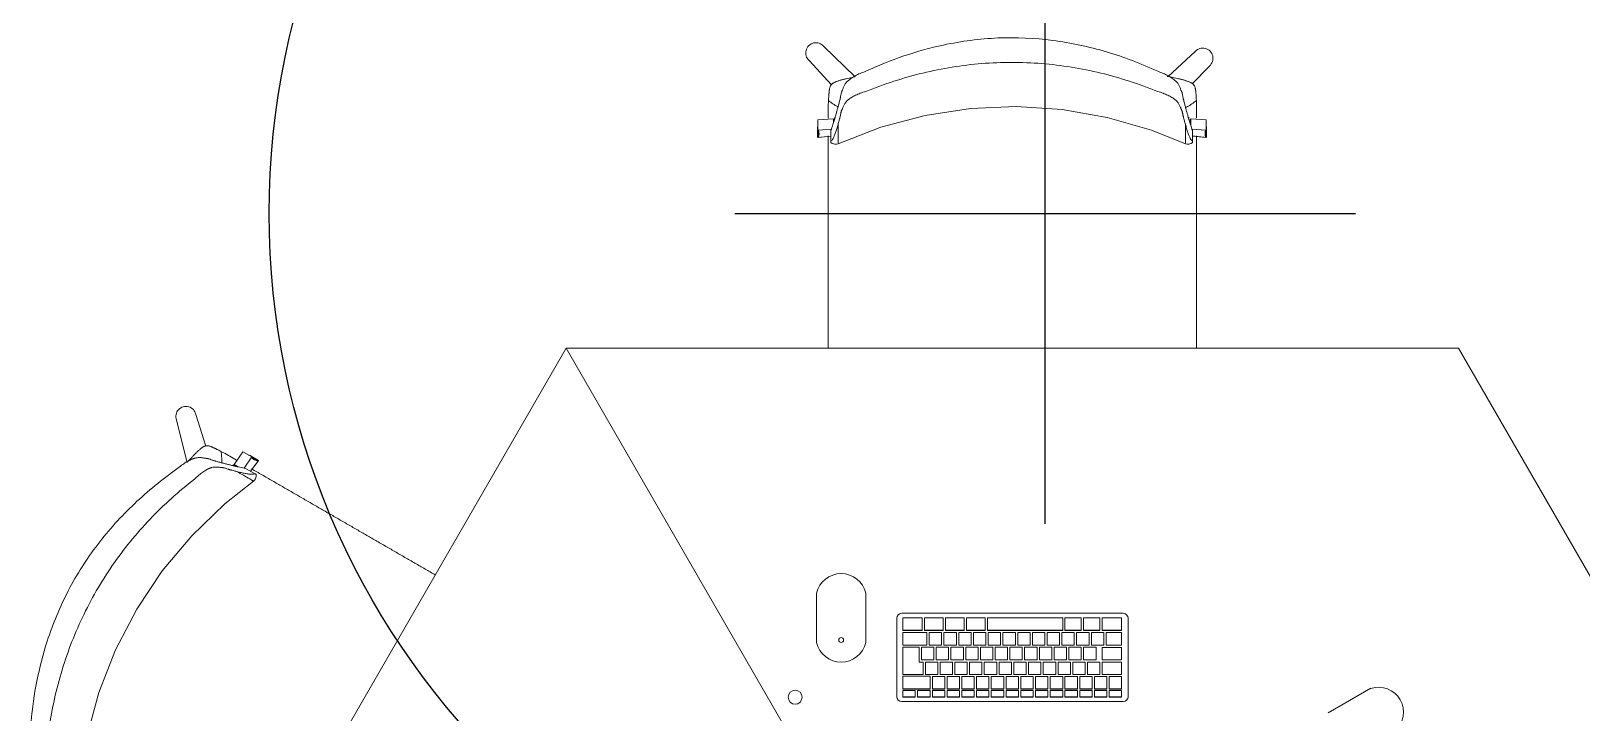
# Model space of a CAD drawing. Header units: millimetres. Extents: x 155920 to 295199, y -4084 to 97293.
# Drawn here: x 179293 to 181293, y 18438 to 19317 of the extents above; entities that cross this region are included whole.
import ezdxf

# ---------------------------------------------------------------- set-up
doc = ezdxf.new("R2010")
doc.units = ezdxf.units.MM
doc.header["$MEASUREMENT"] = 0
doc.layers.add('A-GENM', color=8, linetype='CONTINUOUS', lineweight=9)
doc.layers.add('I-FURN', color=8, linetype='CONTINUOUS', lineweight=9)
doc.layers.add('Social Distancing', color=7, linetype='CONTINUOUS')

msp = doc.modelspace()

# ---------------------------------------------------------------- linework, layer by layer
at = {"layer": 'A-GENM'}
for p, q in [((180305.9, 18592.3), (180305.9, 18528.8)), ((180369.4, 18528.8), (180369.4, 18592.3)), ((180409.3, 18560), (180409.3, 18458.9)), ((180701.1, 18566.4), (180415.6, 18566.4)), ((180442.1, 18560.4), (180417.1, 18560.4)), ((180417.1, 18560.4), (180417.1, 18544.5)), ((180442.1, 18544.5), (180442.1, 18560.4)), ((180469.1, 18560.4), (180445.1, 18560.4)), ((180445.1, 18560.4), (180445.1, 18544.5)), ((180469.1, 18544.5), (180469.1, 18560.4)), ((180496.1, 18560.4), (180472.1, 18560.4)), ((180472.1, 18560.4), (180472.1, 18544.5)), ((180496.1, 18544.5), (180496.1, 18560.4)), ((180523.1, 18560.4), (180499.1, 18560.4)), ((180499.1, 18560.4), (180499.1, 18544.5)), ((180523.1, 18544.5), (180523.1, 18560.4)), ((180526.1, 18560.4), (180526.1, 18544.5)), ((180623.1, 18560.4), (180526.1, 18560.4)), ((180623.1, 18544.5), (180623.1, 18560.4)), ((180626.1, 18560.4), (180626.1, 18544.5)), ((180647.1, 18560.4), (180626.1, 18560.4)), ((180647.1, 18544.5), (180647.1, 18560.4)), ((180650.1, 18560.4), (180650.1, 18544.5)), ((180671.1, 18560.4), (180650.1, 18560.4)), ((180671.1, 18544.5), (180671.1, 18560.4)), ((180674.1, 18560.4), (180674.1, 18544.5)), ((180699.1, 18560.4), (180674.1, 18560.4)), ((180699.1, 18544.5), (180699.1, 18560.4)), ((180707.5, 18458.9), (180707.5, 18560)), ((180417.1, 18544.5), (180442.1, 18544.5)), ((180417.1, 18544.2), (180417.1, 18544.5)), ((180442.1, 18544.2), (180417.1, 18544.2)), ((180417.1, 18541.5), (180417.1, 18525.5)), ((180448.1, 18541.5), (180417.1, 18541.5)), ((180442.1, 18544.2), (180442.1, 18544.5)), ((180445.1, 18544.5), (180469.1, 18544.5)), ((180445.1, 18544.2), (180445.1, 18544.5)), ((180469.1, 18544.2), (180445.1, 18544.2)), ((180448.1, 18525.5), (180448.1, 18541.5)), ((180451.1, 18541.5), (180451.1, 18525.5)), ((180467.1, 18541.5), (180451.1, 18541.5)), ((180467.1, 18525.5), (180467.1, 18541.5)), ((180469.1, 18544.2), (180469.1, 18544.5)), ((180470.1, 18541.5), (180470.1, 18525.5)), ((180486.1, 18541.5), (180470.1, 18541.5)), ((180472.1, 18544.5), (180496.1, 18544.5)), ((180472.1, 18544.2), (180472.1, 18544.5)), ((180496.1, 18544.2), (180472.1, 18544.2)), ((180486.1, 18525.5), (180486.1, 18541.5)), ((180489.1, 18541.5), (180489.1, 18525.5)), ((180505.1, 18541.5), (180489.1, 18541.5)), ((180496.1, 18544.2), (180496.1, 18544.5)), ((180499.1, 18544.5), (180523.1, 18544.5)), ((180499.1, 18544.2), (180499.1, 18544.5)), ((180523.1, 18544.2), (180499.1, 18544.2)), ((180505.1, 18525.5), (180505.1, 18541.5)), ((180508.1, 18541.5), (180508.1, 18525.5)), ((180524.1, 18541.5), (180508.1, 18541.5)), ((180523.1, 18544.2), (180523.1, 18544.5)), ((180524.1, 18525.5), (180524.1, 18541.5)), ((180526.1, 18544.5), (180623.1, 18544.5)), ((180526.1, 18544.2), (180526.1, 18544.5)), ((180623.1, 18544.2), (180526.1, 18544.2)), ((180527.1, 18541.5), (180527.1, 18525.5)), ((180543.1, 18541.5), (180527.1, 18541.5)), ((180543.1, 18525.5), (180543.1, 18541.5)), ((180546.1, 18541.5), (180546.1, 18525.5)), ((180562.1, 18541.5), (180546.1, 18541.5)), ((180562.1, 18525.5), (180562.1, 18541.5)), ((180565.1, 18541.5), (180565.1, 18525.5)), ((180581.1, 18541.5), (180565.1, 18541.5)), ((180581.1, 18525.5), (180581.1, 18541.5)), ((180584.1, 18541.5), (180584.1, 18525.5)), ((180600.1, 18541.5), (180584.1, 18541.5)), ((180600.1, 18525.5), (180600.1, 18541.5)), ((180603.1, 18541.5), (180603.1, 18525.5)), ((180619.1, 18541.5), (180603.1, 18541.5)), ((180619.1, 18525.5), (180619.1, 18541.5)), ((180622.1, 18541.5), (180622.1, 18525.5)), ((180638.1, 18541.5), (180622.1, 18541.5)), ((180623.1, 18544.2), (180623.1, 18544.5)), ((180626.1, 18544.5), (180647.1, 18544.5)), ((180626.1, 18544.2), (180626.1, 18544.5)), ((180647.1, 18544.2), (180626.1, 18544.2)), ((180638.1, 18525.5), (180638.1, 18541.5)), ((180641.1, 18541.5), (180641.1, 18525.5)), ((180657.1, 18541.5), (180641.1, 18541.5)), ((180647.1, 18544.2), (180647.1, 18544.5)), ((180650.1, 18544.5), (180671.1, 18544.5)), ((180650.1, 18544.2), (180650.1, 18544.5)), ((180671.1, 18544.2), (180650.1, 18544.2)), ((180657.1, 18525.5), (180657.1, 18541.5)), ((180660.1, 18541.5), (180660.1, 18525.5)), ((180676.1, 18541.5), (180660.1, 18541.5)), ((180671.1, 18544.2), (180671.1, 18544.5)), ((180674.1, 18544.5), (180699.1, 18544.5)), ((180674.1, 18544.2), (180674.1, 18544.5)), ((180699.1, 18544.2), (180674.1, 18544.2)), ((180676.1, 18525.5), (180676.1, 18541.5)), ((180679.1, 18541.5), (180679.1, 18525.5)), ((180699.1, 18541.5), (180679.1, 18541.5)), ((180699.1, 18544.2), (180699.1, 18544.5)), ((180699.1, 18525.5), (180699.1, 18541.5)), ((180417.1, 18525.5), (180448.1, 18525.5)), ((180417.1, 18525.3), (180417.1, 18525.5)), ((180448.1, 18525.3), (180417.1, 18525.3)), ((180438.1, 18522.6), (180417.1, 18522.6)), ((180417.1, 18522.6), (180417.1, 18487.7)), ((180438.1, 18503.6), (180438.1, 18522.6)), ((180441.1, 18522.6), (180441.1, 18506.6)), ((180457.1, 18522.6), (180441.1, 18522.6)), ((180448.1, 18525.3), (180448.1, 18525.5)), ((180451.1, 18525.5), (180467.1, 18525.5)), ((180451.1, 18525.3), (180451.1, 18525.5)), ((180467.1, 18525.3), (180451.1, 18525.3)), ((180457.1, 18506.6), (180457.1, 18522.6)), ((180460.1, 18522.6), (180460.1, 18506.6)), ((180476.1, 18522.6), (180460.1, 18522.6)), ((180467.1, 18525.3), (180467.1, 18525.5)), ((180470.1, 18525.5), (180486.1, 18525.5)), ((180470.1, 18525.3), (180470.1, 18525.5)), ((180486.1, 18525.3), (180470.1, 18525.3)), ((180476.1, 18506.6), (180476.1, 18522.6)), ((180479.1, 18522.6), (180479.1, 18506.6)), ((180495.1, 18522.6), (180479.1, 18522.6)), ((180486.1, 18525.3), (180486.1, 18525.5)), ((180489.1, 18525.5), (180505.1, 18525.5)), ((180489.1, 18525.3), (180489.1, 18525.5)), ((180505.1, 18525.3), (180489.1, 18525.3)), ((180495.1, 18506.6), (180495.1, 18522.6)), ((180498.1, 18522.6), (180498.1, 18506.6)), ((180514.1, 18522.6), (180498.1, 18522.6)), ((180505.1, 18525.3), (180505.1, 18525.5)), ((180508.1, 18525.5), (180524.1, 18525.5)), ((180508.1, 18525.3), (180508.1, 18525.5)), ((180524.1, 18525.3), (180508.1, 18525.3)), ((180514.1, 18506.6), (180514.1, 18522.6)), ((180517.1, 18522.6), (180517.1, 18506.6)), ((180533.1, 18522.6), (180517.1, 18522.6)), ((180524.1, 18525.3), (180524.1, 18525.5)), ((180527.1, 18525.5), (180543.1, 18525.5)), ((180527.1, 18525.3), (180527.1, 18525.5)), ((180543.1, 18525.3), (180527.1, 18525.3)), ((180533.1, 18506.6), (180533.1, 18522.6)), ((180536.1, 18522.6), (180536.1, 18506.6)), ((180552.1, 18522.6), (180536.1, 18522.6)), ((180543.1, 18525.3), (180543.1, 18525.5)), ((180546.1, 18525.5), (180562.1, 18525.5)), ((180546.1, 18525.3), (180546.1, 18525.5)), ((180562.1, 18525.3), (180546.1, 18525.3)), ((180552.1, 18506.6), (180552.1, 18522.6)), ((180555.1, 18522.6), (180555.1, 18506.6)), ((180571.1, 18522.6), (180555.1, 18522.6)), ((180562.1, 18525.3), (180562.1, 18525.5)), ((180565.1, 18525.5), (180581.1, 18525.5)), ((180565.1, 18525.3), (180565.1, 18525.5)), ((180581.1, 18525.3), (180565.1, 18525.3)), ((180571.1, 18506.6), (180571.1, 18522.6)), ((180574.1, 18522.6), (180574.1, 18506.6)), ((180590.1, 18522.6), (180574.1, 18522.6)), ((180581.1, 18525.3), (180581.1, 18525.5)), ((180584.1, 18525.5), (180600.1, 18525.5)), ((180584.1, 18525.3), (180584.1, 18525.5)), ((180600.1, 18525.3), (180584.1, 18525.3)), ((180590.1, 18506.6), (180590.1, 18522.6)), ((180593.1, 18522.6), (180593.1, 18506.6)), ((180609.1, 18522.6), (180593.1, 18522.6)), ((180600.1, 18525.3), (180600.1, 18525.5)), ((180603.1, 18525.5), (180619.1, 18525.5)), ((180603.1, 18525.3), (180603.1, 18525.5)), ((180619.1, 18525.3), (180603.1, 18525.3)), ((180609.1, 18506.6), (180609.1, 18522.6)), ((180612.1, 18522.6), (180612.1, 18506.6)), ((180628.1, 18522.6), (180612.1, 18522.6)), ((180619.1, 18525.3), (180619.1, 18525.5)), ((180622.1, 18525.5), (180638.1, 18525.5)), ((180622.1, 18525.3), (180622.1, 18525.5)), ((180638.1, 18525.3), (180622.1, 18525.3)), ((180628.1, 18506.6), (180628.1, 18522.6)), ((180631.1, 18522.6), (180631.1, 18506.6)), ((180647.1, 18522.6), (180631.1, 18522.6)), ((180638.1, 18525.3), (180638.1, 18525.5)), ((180641.1, 18525.5), (180657.1, 18525.5)), ((180641.1, 18525.3), (180641.1, 18525.5)), ((180657.1, 18525.3), (180641.1, 18525.3)), ((180647.1, 18506.6), (180647.1, 18522.6)), ((180650.1, 18522.6), (180650.1, 18506.6)), ((180666.1, 18522.6), (180650.1, 18522.6)), ((180657.1, 18525.3), (180657.1, 18525.5)), ((180660.1, 18525.5), (180676.1, 18525.5)), ((180660.1, 18525.3), (180660.1, 18525.5)), ((180676.1, 18525.3), (180660.1, 18525.3)), ((180666.1, 18506.6), (180666.1, 18522.6)), ((180674.1, 18522.5), (180674.1, 18506.6)), ((180699.1, 18522.5), (180674.1, 18522.5)), ((180676.1, 18525.3), (180676.1, 18525.5)), ((180679.1, 18525.5), (180699.1, 18525.5)), ((180679.1, 18525.3), (180679.1, 18525.5)), ((180699.1, 18525.3), (180679.1, 18525.3)), ((180699.1, 18525.3), (180699.1, 18525.5)), ((180699.1, 18506.6), (180699.1, 18522.5)), ((180443.1, 18503.6), (180438.1, 18503.6)), ((180441.1, 18506.6), (180457.1, 18506.6)), ((180441.1, 18506.3), (180441.1, 18506.6)), ((180457.1, 18506.3), (180441.1, 18506.3)), ((180443.1, 18487.7), (180443.1, 18503.6)), ((180446.1, 18503.6), (180446.1, 18487.7)), ((180462.1, 18503.6), (180446.1, 18503.6)), ((180457.1, 18506.3), (180457.1, 18506.6)), ((180460.1, 18506.6), (180476.1, 18506.6)), ((180460.1, 18506.3), (180460.1, 18506.6)), ((180476.1, 18506.3), (180460.1, 18506.3)), ((180462.1, 18487.7), (180462.1, 18503.6)), ((180465.1, 18503.6), (180465.1, 18487.7)), ((180481.1, 18503.6), (180465.1, 18503.6)), ((180476.1, 18506.3), (180476.1, 18506.6)), ((180479.1, 18506.6), (180495.1, 18506.6)), ((180479.1, 18506.3), (180479.1, 18506.6)), ((180495.1, 18506.3), (180479.1, 18506.3)), ((180481.1, 18487.7), (180481.1, 18503.6)), ((180484.1, 18503.6), (180484.1, 18487.7)), ((180500.1, 18503.6), (180484.1, 18503.6)), ((180495.1, 18506.3), (180495.1, 18506.6)), ((180498.1, 18506.6), (180514.1, 18506.6)), ((180498.1, 18506.3), (180498.1, 18506.6)), ((180514.1, 18506.3), (180498.1, 18506.3)), ((180500.1, 18487.7), (180500.1, 18503.6)), ((180503.1, 18503.6), (180503.1, 18487.7)), ((180519.1, 18503.6), (180503.1, 18503.6)), ((180514.1, 18506.3), (180514.1, 18506.6)), ((180517.1, 18506.6), (180533.1, 18506.6)), ((180517.1, 18506.3), (180517.1, 18506.6)), ((180533.1, 18506.3), (180517.1, 18506.3)), ((180519.1, 18487.7), (180519.1, 18503.6)), ((180522.1, 18503.6), (180522.1, 18487.7)), ((180538.1, 18503.6), (180522.1, 18503.6)), ((180533.1, 18506.3), (180533.1, 18506.6)), ((180536.1, 18506.6), (180552.1, 18506.6)), ((180536.1, 18506.3), (180536.1, 18506.6)), ((180552.1, 18506.3), (180536.1, 18506.3)), ((180538.1, 18487.7), (180538.1, 18503.6)), ((180541.1, 18503.6), (180541.1, 18487.7)), ((180557.1, 18503.6), (180541.1, 18503.6)), ((180552.1, 18506.3), (180552.1, 18506.6)), ((180555.1, 18506.6), (180571.1, 18506.6)), ((180555.1, 18506.3), (180555.1, 18506.6)), ((180571.1, 18506.3), (180555.1, 18506.3)), ((180557.1, 18487.7), (180557.1, 18503.6)), ((180560.1, 18503.6), (180560.1, 18487.7)), ((180576.1, 18503.6), (180560.1, 18503.6)), ((180571.1, 18506.3), (180571.1, 18506.6)), ((180574.1, 18506.6), (180590.1, 18506.6)), ((180574.1, 18506.3), (180574.1, 18506.6)), ((180590.1, 18506.3), (180574.1, 18506.3)), ((180576.1, 18487.7), (180576.1, 18503.6)), ((180579.1, 18503.6), (180579.1, 18487.7)), ((180595.1, 18503.6), (180579.1, 18503.6)), ((180590.1, 18506.3), (180590.1, 18506.6)), ((180593.1, 18506.6), (180609.1, 18506.6)), ((180593.1, 18506.3), (180593.1, 18506.6)), ((180609.1, 18506.3), (180593.1, 18506.3)), ((180595.1, 18487.7), (180595.1, 18503.6)), ((180598.1, 18503.6), (180598.1, 18487.7)), ((180614.1, 18503.6), (180598.1, 18503.6)), ((180609.1, 18506.3), (180609.1, 18506.6)), ((180612.1, 18506.6), (180628.1, 18506.6)), ((180612.1, 18506.3), (180612.1, 18506.6)), ((180628.1, 18506.3), (180612.1, 18506.3)), ((180614.1, 18487.7), (180614.1, 18503.6)), ((180617.1, 18503.6), (180617.1, 18487.7)), ((180633.1, 18503.6), (180617.1, 18503.6)), ((180628.1, 18506.3), (180628.1, 18506.6)), ((180631.1, 18506.6), (180647.1, 18506.6)), ((180631.1, 18506.3), (180631.1, 18506.6)), ((180647.1, 18506.3), (180631.1, 18506.3)), ((180633.1, 18487.7), (180633.1, 18503.6)), ((180636.1, 18503.6), (180636.1, 18487.7)), ((180652.1, 18503.6), (180636.1, 18503.6)), ((180647.1, 18506.3), (180647.1, 18506.6)), ((180650.1, 18506.6), (180666.1, 18506.6)), ((180650.1, 18506.3), (180650.1, 18506.6)), ((180666.1, 18506.3), (180650.1, 18506.3)), ((180652.1, 18487.7), (180652.1, 18503.6)), ((180655.1, 18503.6), (180655.1, 18487.7)), ((180671.1, 18503.6), (180655.1, 18503.6)), ((180666.1, 18506.3), (180666.1, 18506.6)), ((180671.1, 18487.7), (180671.1, 18503.6)), ((180674.1, 18506.6), (180699.1, 18506.6)), ((180674.1, 18506.3), (180674.1, 18506.6)), ((180699.1, 18506.3), (180674.1, 18506.3)), ((180674.1, 18503.6), (180674.1, 18487.7)), ((180699.1, 18503.6), (180674.1, 18503.6)), ((180699.1, 18506.3), (180699.1, 18506.6)), ((180699.1, 18487.7), (180699.1, 18503.6)), ((180417.1, 18487.7), (180443.1, 18487.7)), ((180417.1, 18487.4), (180417.1, 18487.7)), ((180443.1, 18487.4), (180417.1, 18487.4)), ((180452.1, 18485.3), (180417.1, 18485.3)), ((180417.1, 18485.3), (180417.1, 18469)), ((180443.1, 18487.4), (180443.1, 18487.7)), ((180446.1, 18487.7), (180462.1, 18487.7)), ((180446.1, 18487.4), (180446.1, 18487.7)), ((180462.1, 18487.4), (180446.1, 18487.4)), ((180452.1, 18469), (180452.1, 18485.3)), ((180455.1, 18485), (180455.1, 18469)), ((180471.1, 18485), (180455.1, 18485)), ((180462.1, 18487.4), (180462.1, 18487.7)), ((180465.1, 18487.7), (180481.1, 18487.7)), ((180465.1, 18487.4), (180465.1, 18487.7)), ((180481.1, 18487.4), (180465.1, 18487.4)), ((180471.1, 18469), (180471.1, 18485)), ((180474.1, 18485), (180474.1, 18469)), ((180490.1, 18485), (180474.1, 18485)), ((180481.1, 18487.4), (180481.1, 18487.7)), ((180484.1, 18487.7), (180500.1, 18487.7)), ((180484.1, 18487.4), (180484.1, 18487.7)), ((180500.1, 18487.4), (180484.1, 18487.4)), ((180490.1, 18469), (180490.1, 18485)), ((180493.1, 18485), (180493.1, 18469)), ((180509.1, 18485), (180493.1, 18485)), ((180500.1, 18487.4), (180500.1, 18487.7)), ((180503.1, 18487.7), (180519.1, 18487.7)), ((180503.1, 18487.4), (180503.1, 18487.7)), ((180519.1, 18487.4), (180503.1, 18487.4)), ((180509.1, 18469), (180509.1, 18485)), ((180512.1, 18485), (180512.1, 18469)), ((180528.1, 18485), (180512.1, 18485)), ((180519.1, 18487.4), (180519.1, 18487.7)), ((180522.1, 18487.7), (180538.1, 18487.7)), ((180522.1, 18487.4), (180522.1, 18487.7)), ((180538.1, 18487.4), (180522.1, 18487.4)), ((180528.1, 18469), (180528.1, 18485)), ((180531.1, 18485), (180531.1, 18469)), ((180547.1, 18485), (180531.1, 18485)), ((180538.1, 18487.4), (180538.1, 18487.7)), ((180541.1, 18487.7), (180557.1, 18487.7)), ((180541.1, 18487.4), (180541.1, 18487.7)), ((180557.1, 18487.4), (180541.1, 18487.4)), ((180547.1, 18469), (180547.1, 18485)), ((180550.1, 18485), (180550.1, 18469)), ((180566.1, 18485), (180550.1, 18485)), ((180557.1, 18487.4), (180557.1, 18487.7)), ((180560.1, 18487.7), (180576.1, 18487.7)), ((180560.1, 18487.4), (180560.1, 18487.7)), ((180576.1, 18487.4), (180560.1, 18487.4)), ((180566.1, 18469), (180566.1, 18485)), ((180569.1, 18485), (180569.1, 18469)), ((180585.1, 18485), (180569.1, 18485)), ((180576.1, 18487.4), (180576.1, 18487.7)), ((180579.1, 18487.7), (180595.1, 18487.7)), ((180579.1, 18487.4), (180579.1, 18487.7)), ((180595.1, 18487.4), (180579.1, 18487.4)), ((180585.1, 18469), (180585.1, 18485)), ((180588.1, 18485), (180588.1, 18469)), ((180604.1, 18485), (180588.1, 18485)), ((180595.1, 18487.4), (180595.1, 18487.7)), ((180598.1, 18487.7), (180614.1, 18487.7)), ((180598.1, 18487.4), (180598.1, 18487.7)), ((180614.1, 18487.4), (180598.1, 18487.4)), ((180604.1, 18469), (180604.1, 18485)), ((180607.1, 18485), (180607.1, 18469)), ((180623.1, 18485), (180607.1, 18485)), ((180614.1, 18487.4), (180614.1, 18487.7)), ((180617.1, 18487.7), (180633.1, 18487.7)), ((180617.1, 18487.4), (180617.1, 18487.7)), ((180633.1, 18487.4), (180617.1, 18487.4)), ((180623.1, 18469), (180623.1, 18485)), ((180626.1, 18485), (180626.1, 18469)), ((180642.1, 18485), (180626.1, 18485)), ((180633.1, 18487.4), (180633.1, 18487.7)), ((180636.1, 18487.7), (180652.1, 18487.7)), ((180636.1, 18487.4), (180636.1, 18487.7)), ((180652.1, 18487.4), (180636.1, 18487.4)), ((180642.1, 18469), (180642.1, 18485)), ((180645.1, 18485), (180645.1, 18469)), ((180661.1, 18485), (180645.1, 18485)), ((180652.1, 18487.4), (180652.1, 18487.7)), ((180655.1, 18487.7), (180671.1, 18487.7)), ((180655.1, 18487.4), (180655.1, 18487.7)), ((180671.1, 18487.4), (180655.1, 18487.4)), ((180661.1, 18469), (180661.1, 18485)), ((180664.1, 18485), (180664.1, 18469)), ((180680.1, 18485), (180664.1, 18485)), ((180671.1, 18487.4), (180671.1, 18487.7)), ((180674.1, 18487.7), (180699.1, 18487.7)), ((180674.1, 18487.4), (180674.1, 18487.7)), ((180699.1, 18487.4), (180674.1, 18487.4)), ((180680.1, 18469), (180680.1, 18485)), ((180683.1, 18485), (180683.1, 18469)), ((180699.1, 18485), (180683.1, 18485)), ((180699.1, 18487.4), (180699.1, 18487.7)), ((180699.1, 18469), (180699.1, 18485)), ((180417.1, 18469), (180452.1, 18469)), ((180417.1, 18468.8), (180417.1, 18469)), ((180452.1, 18468.8), (180417.1, 18468.8)), ((180417.1, 18466.8), (180417.1, 18458.8)), ((180433.1, 18466.8), (180417.1, 18466.8)), ((180417.1, 18458.8), (180433.1, 18458.8)), ((180417.1, 18458.5), (180417.1, 18458.8)), ((180433.1, 18458.5), (180417.1, 18458.5)), ((180433.1, 18458.8), (180433.1, 18466.8)), ((180433.1, 18458.5), (180433.1, 18458.8)), ((180436.1, 18466.8), (180436.1, 18458.8)), ((180452.1, 18466.8), (180436.1, 18466.8)), ((180436.1, 18458.8), (180452.1, 18458.8)), ((180436.1, 18458.5), (180436.1, 18458.8)), ((180452.1, 18458.5), (180436.1, 18458.5)), ((180452.1, 18468.8), (180452.1, 18469)), ((180452.1, 18458.8), (180452.1, 18466.8)), ((180452.1, 18458.5), (180452.1, 18458.8)), ((180455.1, 18469), (180471.1, 18469)), ((180455.1, 18468.8), (180455.1, 18469)), ((180471.1, 18468.8), (180455.1, 18468.8)), ((180455.1, 18466.8), (180455.1, 18458.8)), ((180471.1, 18466.8), (180455.1, 18466.8)), ((180455.1, 18458.8), (180471.1, 18458.8)), ((180455.1, 18458.5), (180455.1, 18458.8)), ((180471.1, 18458.5), (180455.1, 18458.5)), ((180471.1, 18468.8), (180471.1, 18469)), ((180471.1, 18458.8), (180471.1, 18466.8)), ((180471.1, 18458.5), (180471.1, 18458.8)), ((180474.1, 18469), (180490.1, 18469)), ((180474.1, 18468.8), (180474.1, 18469)), ((180490.1, 18468.8), (180474.1, 18468.8)), ((180474.1, 18466.8), (180474.1, 18458.8)), ((180490.1, 18466.8), (180474.1, 18466.8)), ((180474.1, 18458.8), (180490.1, 18458.8)), ((180474.1, 18458.5), (180474.1, 18458.8)), ((180490.1, 18458.5), (180474.1, 18458.5)), ((180490.1, 18468.8), (180490.1, 18469)), ((180490.1, 18458.8), (180490.1, 18466.8)), ((180490.1, 18458.5), (180490.1, 18458.8)), ((180493.1, 18469), (180509.1, 18469)), ((180493.1, 18468.8), (180493.1, 18469)), ((180509.1, 18468.8), (180493.1, 18468.8)), ((180493.1, 18466.8), (180493.1, 18458.8)), ((180509.1, 18466.8), (180493.1, 18466.8)), ((180493.1, 18458.8), (180509.1, 18458.8)), ((180493.1, 18458.5), (180493.1, 18458.8)), ((180509.1, 18458.5), (180493.1, 18458.5)), ((180509.1, 18468.8), (180509.1, 18469)), ((180509.1, 18458.8), (180509.1, 18466.8)), ((180509.1, 18458.5), (180509.1, 18458.8)), ((180512.1, 18469), (180528.1, 18469)), ((180512.1, 18468.8), (180512.1, 18469)), ((180528.1, 18468.8), (180512.1, 18468.8)), ((180512.1, 18466.8), (180512.1, 18458.8)), ((180528.1, 18466.8), (180512.1, 18466.8)), ((180512.1, 18458.8), (180528.1, 18458.8)), ((180512.1, 18458.5), (180512.1, 18458.8)), ((180528.1, 18458.5), (180512.1, 18458.5)), ((180528.1, 18468.8), (180528.1, 18469)), ((180528.1, 18458.8), (180528.1, 18466.8)), ((180528.1, 18458.5), (180528.1, 18458.8)), ((180531.1, 18469), (180547.1, 18469)), ((180531.1, 18468.8), (180531.1, 18469)), ((180547.1, 18468.8), (180531.1, 18468.8)), ((180531.1, 18466.8), (180531.1, 18458.8)), ((180547.1, 18466.8), (180531.1, 18466.8)), ((180531.1, 18458.8), (180547.1, 18458.8)), ((180531.1, 18458.5), (180531.1, 18458.8)), ((180547.1, 18458.5), (180531.1, 18458.5)), ((180547.1, 18468.8), (180547.1, 18469)), ((180547.1, 18458.8), (180547.1, 18466.8)), ((180547.1, 18458.5), (180547.1, 18458.8)), ((180550.1, 18469), (180566.1, 18469)), ((180550.1, 18468.8), (180550.1, 18469)), ((180566.1, 18468.8), (180550.1, 18468.8)), ((180550.1, 18466.8), (180550.1, 18458.8)), ((180566.1, 18466.8), (180550.1, 18466.8)), ((180550.1, 18458.8), (180566.1, 18458.8)), ((180550.1, 18458.5), (180550.1, 18458.8)), ((180566.1, 18458.5), (180550.1, 18458.5)), ((180566.1, 18468.8), (180566.1, 18469)), ((180566.1, 18458.8), (180566.1, 18466.8)), ((180566.1, 18458.5), (180566.1, 18458.8)), ((180569.1, 18469), (180585.1, 18469)), ((180569.1, 18468.8), (180569.1, 18469)), ((180585.1, 18468.8), (180569.1, 18468.8)), ((180569.1, 18466.8), (180569.1, 18458.8)), ((180585.1, 18466.8), (180569.1, 18466.8)), ((180569.1, 18458.8), (180585.1, 18458.8)), ((180569.1, 18458.5), (180569.1, 18458.8)), ((180585.1, 18458.5), (180569.1, 18458.5)), ((180585.1, 18468.8), (180585.1, 18469)), ((180585.1, 18458.8), (180585.1, 18466.8)), ((180585.1, 18458.5), (180585.1, 18458.8)), ((180588.1, 18469), (180604.1, 18469)), ((180588.1, 18468.8), (180588.1, 18469)), ((180604.1, 18468.8), (180588.1, 18468.8)), ((180588.1, 18466.8), (180588.1, 18458.8)), ((180604.1, 18466.8), (180588.1, 18466.8)), ((180588.1, 18458.8), (180604.1, 18458.8)), ((180588.1, 18458.5), (180588.1, 18458.8)), ((180604.1, 18458.5), (180588.1, 18458.5)), ((180604.1, 18468.8), (180604.1, 18469)), ((180604.1, 18458.8), (180604.1, 18466.8)), ((180604.1, 18458.5), (180604.1, 18458.8)), ((180607.1, 18469), (180623.1, 18469)), ((180607.1, 18468.8), (180607.1, 18469)), ((180623.1, 18468.8), (180607.1, 18468.8)), ((180607.1, 18466.8), (180607.1, 18458.8)), ((180623.1, 18466.8), (180607.1, 18466.8)), ((180607.1, 18458.8), (180623.1, 18458.8)), ((180607.1, 18458.5), (180607.1, 18458.8)), ((180623.1, 18458.5), (180607.1, 18458.5)), ((180623.1, 18468.8), (180623.1, 18469)), ((180623.1, 18458.8), (180623.1, 18466.8)), ((180623.1, 18458.5), (180623.1, 18458.8)), ((180626.1, 18469), (180642.1, 18469)), ((180626.1, 18468.8), (180626.1, 18469)), ((180642.1, 18468.8), (180626.1, 18468.8)), ((180626.1, 18466.8), (180626.1, 18458.8)), ((180642.1, 18466.8), (180626.1, 18466.8)), ((180626.1, 18458.8), (180642.1, 18458.8)), ((180626.1, 18458.5), (180626.1, 18458.8)), ((180642.1, 18458.5), (180626.1, 18458.5)), ((180642.1, 18468.8), (180642.1, 18469)), ((180642.1, 18458.8), (180642.1, 18466.8)), ((180642.1, 18458.5), (180642.1, 18458.8)), ((180645.1, 18469), (180661.1, 18469)), ((180645.1, 18468.8), (180645.1, 18469)), ((180661.1, 18468.8), (180645.1, 18468.8)), ((180645.1, 18466.8), (180645.1, 18458.8)), ((180661.1, 18466.8), (180645.1, 18466.8)), ((180645.1, 18458.8), (180661.1, 18458.8)), ((180645.1, 18458.5), (180645.1, 18458.8)), ((180661.1, 18458.5), (180645.1, 18458.5)), ((180661.1, 18468.8), (180661.1, 18469)), ((180661.1, 18458.8), (180661.1, 18466.8)), ((180661.1, 18458.5), (180661.1, 18458.8)), ((180664.1, 18469), (180680.1, 18469)), ((180664.1, 18468.8), (180664.1, 18469)), ((180680.1, 18468.8), (180664.1, 18468.8)), ((180664.1, 18466.8), (180664.1, 18458.8)), ((180680.1, 18466.8), (180664.1, 18466.8)), ((180664.1, 18458.8), (180680.1, 18458.8)), ((180664.1, 18458.5), (180664.1, 18458.8)), ((180680.1, 18458.5), (180664.1, 18458.5)), ((180680.1, 18468.8), (180680.1, 18469)), ((180680.1, 18458.8), (180680.1, 18466.8)), ((180680.1, 18458.5), (180680.1, 18458.8)), ((180683.1, 18469), (180699.1, 18469)), ((180683.1, 18468.8), (180683.1, 18469)), ((180699.1, 18468.8), (180683.1, 18468.8)), ((180683.1, 18466.8), (180683.1, 18458.8)), ((180699.1, 18466.8), (180683.1, 18466.8)), ((180683.1, 18458.8), (180699.1, 18458.8)), ((180683.1, 18458.5), (180683.1, 18458.8)), ((180699.1, 18458.5), (180683.1, 18458.5)), ((180699.1, 18468.8), (180699.1, 18469)), ((180699.1, 18458.8), (180699.1, 18466.8)), ((180699.1, 18458.5), (180699.1, 18458.8)), ((181020.3, 18469.7), (180965.3, 18437.9)), ((180415.6, 18452.5), (180701.1, 18452.5))]:
    msp.add_line(p, q, dxfattribs=at)
for centre, radius, start, end in [((180337.6, 18585.1), 32.5, 12.6804, 167.3196), ((180415.6, 18560), 6.35, 90, 180), ((180701.1, 18560), 6.35, 0, 90), ((180337.6, 18531.9), 3.16, 0, 180), ((180337.6, 18535.9), 32.5, 192.6804, 347.3196), ((180337.6, 18531.9), 3.16, 180, 0), ((180415.6, 18458.9), 6.35, 180, 270), ((180701.1, 18458.9), 6.35, 270, 0), ((181030, 18438.6), 32.5, 312.6804, 107.3196)]:
    msp.add_arc(centre, radius, start, end, dxfattribs=at)
at = {"layer": 'I-FURN'}
for p, q in [((180355.6, 19257.8), (180315, 19297.2)), ((180296.3, 19279), (180325.3, 19247.5)), ((180794, 19290.5), (180758.9, 19258.3)), ((180790.1, 19249), (180812.2, 19271.8)), ((180445.8, 19208.1), (180504.2, 19217.1)), ((180504.2, 19217.1), (180563.3, 19219.6)), ((180563.3, 19219.6), (180622.3, 19215.8)), ((180622.3, 19215.8), (180680.6, 19205.6)), ((180307.6, 19202.5), (180327.5, 19203.9)), ((180307.6, 19189.2), (180307.6, 19202.5)), ((180327.5, 19203.9), (180327.5, 19198)), ((180328.4, 19203.9), (180328.4, 19200.9)), ((180333.5, 19171.7), (180388.7, 19192.9)), ((180388.7, 19192.9), (180445.8, 19208.1)), ((180680.6, 19205.6), (180737.4, 19189.2)), ((180787.4, 19198), (180787.4, 19203.9)), ((180788.3, 19203.9), (180808.2, 19202.6)), ((180788.3, 19195.1), (180788.3, 19203.9)), ((180808.2, 19202.6), (180808.2, 19189.2)), ((180307.2, 19192.8), (180307.2, 19179.5)), ((180307.2, 19179.5), (180324.4, 19181.5)), ((180324.9, 19190.4), (180307.6, 19189.2)), ((180308.2, 19179.5), (180324.4, 19181.4)), ((180324.4, 19175.3), (180324.4, 19188.9)), ((180324.4, 19173.2), (180326, 19172.1)), ((180737.4, 19189.2), (180781.3, 19171.7)), ((180790.4, 19173.2), (180788.9, 19172.1)), ((180808.2, 19189.2), (180789.9, 19190.5)), ((180807.3, 19189.2), (180789.9, 19190.4)), ((180790.4, 19175.3), (180790.4, 19188.9)), ((180790.4, 19181.7), (180808.5, 19179.5)), ((180790.4, 19181.5), (180807.6, 19179.5)), ((180808.5, 19179.5), (180808.5, 19192.8)), ((180326, 19172.1), (180327.7, 19171.4)), ((180327.7, 19171.4), (180329.2, 19171.1)), ((180329.2, 19171.1), (180331.5, 19171.1)), ((180331.5, 19171.1), (180333.5, 19171.7)), ((180783.4, 19171.1), (180781.3, 19171.7)), ((180785.7, 19171.1), (180783.4, 19171.1)), ((180787.1, 19171.4), (180785.7, 19171.1)), ((180788.9, 19172.1), (180787.1, 19171.4)), ((179983.2, 18908.2), (179408.2, 17912.3)), ((180538.2, 17946.9), (179983.2, 18908.2)), ((181133.2, 18908.2), (179983.2, 18908.2)), ((179983.2, 18908.2), (180538.2, 17946.9)), ((181708.2, 17912.3), (181133.2, 18908.2)), ((179480.7, 18815.5), (179494.5, 18760.6)), ((179518.6, 18781.8), (179505.8, 18822.6)), ((179555.3, 18758), (179566.4, 18774.6)), ((179566.4, 18774.6), (179577.9, 18767.9)), ((179557.4, 18755.7), (179554.8, 18757.2)), ((179560.4, 18755.1), (179555.3, 18758)), ((179577.9, 18767.9), (179568.2, 18753.5)), ((179569.7, 18753.2), (179581.5, 18746.4)), ((179586.5, 18763.4), (179575, 18770)), ((179576.1, 18749.5), (179586.5, 18763.4)), ((179576.2, 18749.5), (179586, 18762.5)), ((179543, 18707.4), (179580.1, 18736.7)), ((179580.1, 18736.7), (179581.5, 18738)), ((179581.5, 18738), (179582.5, 18739.6)), ((179582.5, 18739.6), (179583.1, 18741)), ((179583.1, 18741), (179583.5, 18743.2)), ((179583.5, 18743.2), (179583.3, 18745.4)), ((179500.4, 18666.4), (179543, 18707.4)), ((179462.4, 18621.1), (179500.4, 18666.4)), ((179429.6, 18571.9), (179462.4, 18621.1)), ((179402.3, 18519.4), (179429.6, 18571.9)), ((179380.8, 18464.4), (179402.3, 18519.4)), ((179365.4, 18407.3), (179380.8, 18464.4))]:
    msp.add_line(p, q, dxfattribs=at)
for centre, radius, start, end in [((180305, 19288.7), 13.1, 40.4176, 228.0338), ((180803.7, 19281.8), 13.1, 310.3941, 138.0104), ((179493, 18819.9), 13.1, 11.9662, 199.5824), ((180278.2, 18458.2), 9, 0, 180), ((180278.2, 18458.2), 9, 180, 0)]:
    msp.add_arc(centre, radius, start, end, dxfattribs=at)
for centre, major_axis, start_param, end_param in [((180290.8, 19198.2), (17.4, 0), 5.960696, 6.044337), ((180825, 19198.2), (17.4, 0), 3.380441, 3.464082), ((180290.8, 19184.9), (17.4, 0), 5.960696, 6.540192), ((180291.7, 19184.9), (17.4, 0), 5.960696, 6.540192), ((180824.1, 19184.9), (17.4, 0), 2.884586, 3.464082), ((180825, 19184.9), (17.4, 0), 2.884586, 3.464082), ((179578.5, 18787), (-8.7, -15.1), 0.238848, 0.322489), ((179589.6, 18779.5), (-8.7, -15.1), 6.026179, 6.605675), ((179590.1, 18780.3), (-8.7, -15.1), 6.026179, 6.605675)]:
    msp.add_ellipse(centre, major_axis=major_axis, ratio=0.978487, start_param=start_param, end_param=end_param, dxfattribs=at)
for points, knots in [([(180369.3, 19265), (180385.3, 19272.5), (180418.2, 19285.7), (180475.1, 19301.5), (180539.6, 19310), (180610.6, 19306.8), (180668.4, 19294.3), (180713.1, 19279.2), (180734.8, 19270), (180745.6, 19265)], [-1, -1, -1, -1, -0.863636, -0.727273, -0.545455, -0.363636, -0.181818, -0.090909, 0, 0, 0, 0]), ([(180745.6, 19239), (180733.6, 19243.8), (180709.5, 19252.6), (180659.9, 19266.7), (180596.2, 19277), (180518.7, 19277), (180455, 19266.7), (180405.4, 19252.6), (180381.2, 19243.8), (180369.3, 19239)], [-1, -1, -1, -1, -0.9, -0.8, -0.6, -0.4, -0.2, -0.1, 0, 0, 0, 0]), ([(180321.2, 19227.3), (180321.3, 19228.3), (180321.4, 19230), (180321.5, 19231.9), (180321.6, 19233), (180321.6, 19233.9), (180321.7, 19234.7), (180321.8, 19235.7), (180321.9, 19236.9), (180322, 19238.1), (180322.1, 19239), (180322.1, 19239.5), (180322.2, 19239.9), (180322.2, 19240.3), (180322.3, 19240.8), (180322.4, 19241.7), (180322.6, 19242.9), (180323, 19244.3), (180323.4, 19245.5), (180324, 19246.7), (180324.9, 19247.9), (180325.9, 19248.8), (180326.8, 19249.5), (180327.5, 19249.9), (180328.1, 19250.3), (180329.1, 19250.8), (180330.4, 19251.4), (180332.1, 19252), (180333.9, 19252.6), (180335.6, 19253.1), (180337.2, 19253.6), (180338.8, 19254), (180340.5, 19254.5), (180342.3, 19254.9), (180344.8, 19255.5), (180349.2, 19256.5), (180352.9, 19257.4), (180355.3, 19257.9)], [0, 0, 0, 0, 0.0625, 0.09375, 0.109375, 0.125, 0.140625, 0.15625, 0.1875, 0.21875, 0.234375, 0.242188, 0.25, 0.257812, 0.265625, 0.28125, 0.3125, 0.34375, 0.375, 0.40625, 0.4375, 0.46875, 0.484375, 0.5, 0.515625, 0.53125, 0.5625, 0.59375, 0.625, 0.65625, 0.6875, 0.71875, 0.75, 0.78125, 0.8125, 0.875, 1, 1, 1, 1]), ([(180326.9, 19196.1), (180327.5, 19198), (180328.6, 19201.2), (180330, 19206.2), (180331.2, 19210.3), (180332.3, 19214.5), (180333.5, 19219), (180334.6, 19223.1), (180335.4, 19226.4), (180336, 19228.6), (180336.4, 19230.3), (180336.7, 19232), (180337, 19233.7), (180337.4, 19235.4), (180337.7, 19236.8), (180338.1, 19237.9), (180338.4, 19238.8), (180338.6, 19239.3), (180338.7, 19239.6), (180338.9, 19240), (180339.1, 19240.5), (180339.5, 19241.4), (180340, 19242.8), (180340.6, 19244.4), (180341.4, 19246.1), (180342.3, 19247.8), (180343.5, 19249.6), (180344.6, 19251), (180345.6, 19252), (180346.2, 19252.5), (180346.6, 19252.9), (180347.1, 19253.3), (180347.8, 19253.9), (180349, 19254.8), (180350.8, 19256.2), (180353.3, 19257.8), (180356.9, 19259.8), (180362, 19262.3), (180366.8, 19264.1), (180369.3, 19265)], [0, 0, 0, 0, 0.142857, 0.214286, 0.285714, 0.357143, 0.428571, 0.5, 0.535714, 0.571429, 0.589286, 0.607143, 0.642857, 0.660714, 0.678571, 0.696429, 0.705357, 0.709821, 0.714286, 0.71875, 0.723214, 0.732143, 0.75, 0.767857, 0.785714, 0.803571, 0.821429, 0.839286, 0.848214, 0.852679, 0.857143, 0.861607, 0.866071, 0.875, 0.892857, 0.910714, 0.928571, 0.964286, 1, 1, 1, 1]), ([(180745.6, 19265), (180748.1, 19264.1), (180752.8, 19262.3), (180757.9, 19259.8), (180761.5, 19257.8), (180764, 19256.2), (180765.9, 19254.8), (180767.1, 19253.9), (180767.7, 19253.3), (180768.2, 19252.9), (180768.7, 19252.5), (180769.3, 19252), (180770.2, 19251), (180771.4, 19249.6), (180772.5, 19247.8), (180773.4, 19246.1), (180774.2, 19244.4), (180774.9, 19242.8), (180775.4, 19241.4), (180775.7, 19240.5), (180775.9, 19240), (180776.1, 19239.6), (180776.3, 19239.3), (180776.5, 19238.8), (180776.8, 19237.9), (180777.2, 19236.8), (180777.5, 19235.4), (180777.8, 19233.7), (180778.1, 19232), (180778.4, 19230.3), (180778.7, 19229), (180779.1, 19227.7), (180779.5, 19226), (180780.3, 19223.1), (180781.3, 19219), (180782.5, 19214.5), (180783.7, 19210.3), (180784.8, 19206.2), (180785.9, 19202.4), (180787, 19199), (180787.6, 19197), (180788, 19196.1)], [0, 0, 0, 0, 0.035714, 0.071429, 0.089286, 0.107143, 0.125, 0.133929, 0.138393, 0.142857, 0.147321, 0.151786, 0.160714, 0.178571, 0.196429, 0.214286, 0.232143, 0.25, 0.267857, 0.276786, 0.28125, 0.285714, 0.290179, 0.294643, 0.303571, 0.321429, 0.339286, 0.357143, 0.392857, 0.410714, 0.428571, 0.446429, 0.464286, 0.5, 0.571429, 0.642857, 0.714286, 0.785714, 0.857143, 0.928571, 1, 1, 1, 1]), ([(180761.5, 19257.9), (180763.8, 19257.4), (180767.6, 19256.5), (180772, 19255.5), (180774.4, 19254.9), (180776.3, 19254.5), (180778, 19254), (180779.5, 19253.6), (180781.1, 19253.1), (180782.8, 19252.6), (180784.6, 19252), (180786.3, 19251.4), (180787.6, 19250.8), (180788.6, 19250.3), (180789.3, 19249.9), (180790, 19249.5), (180790.8, 19248.8), (180791.8, 19247.9), (180792.7, 19246.7), (180793.3, 19245.5), (180793.8, 19244.3), (180794.1, 19242.9), (180794.3, 19241.7), (180794.4, 19240.8), (180794.5, 19240.3), (180794.6, 19239.9), (180794.6, 19239.5), (180794.7, 19239), (180794.8, 19238.1), (180794.9, 19236.9), (180795, 19235.7), (180795, 19234.7), (180795.1, 19233.9), (180795.2, 19233), (180795.2, 19231.9), (180795.3, 19230), (180795.4, 19228.3), (180795.5, 19227.3)], [0, 0, 0, 0, 0.125, 0.1875, 0.21875, 0.25, 0.28125, 0.3125, 0.34375, 0.375, 0.40625, 0.4375, 0.46875, 0.484375, 0.5, 0.515625, 0.53125, 0.5625, 0.59375, 0.625, 0.65625, 0.6875, 0.71875, 0.734375, 0.742188, 0.75, 0.757812, 0.765625, 0.78125, 0.8125, 0.84375, 0.859375, 0.875, 0.890625, 0.90625, 0.9375, 1, 1, 1, 1]), ([(180369.3, 19239), (180366.8, 19238.3), (180362.1, 19236.8), (180357.1, 19234.6), (180353.5, 19232.8), (180351, 19231.4), (180349.2, 19230.2), (180348, 19229.3), (180347.3, 19228.8), (180346.8, 19228.4), (180346.3, 19228.1), (180345.7, 19227.5), (180344.8, 19226.6), (180343.6, 19225.2), (180342.4, 19223.5), (180341.4, 19221.8), (180340.6, 19220.1), (180339.9, 19218.5), (180339.3, 19217.2), (180339, 19216.3), (180338.7, 19215.8), (180338.6, 19215.5), (180338.4, 19215.1), (180338.2, 19214.7), (180337.9, 19213.9), (180337.6, 19212.9), (180337.2, 19211.7), (180336.9, 19210.2), (180336.7, 19208.8), (180336.4, 19207.3), (180336.2, 19206.1), (180335.8, 19204.9), (180335.4, 19203.3), (180334.6, 19200.5), (180334, 19198.2), (180333.5, 19196.6)], [0, 0, 0, 0, 0.0625, 0.125, 0.15625, 0.1875, 0.21875, 0.234375, 0.242188, 0.25, 0.257812, 0.265625, 0.28125, 0.3125, 0.34375, 0.375, 0.40625, 0.4375, 0.46875, 0.484375, 0.492188, 0.5, 0.507812, 0.515625, 0.53125, 0.5625, 0.59375, 0.625, 0.6875, 0.71875, 0.75, 0.78125, 0.8125, 0.875, 1, 1, 1, 1]), ([(180781.3, 19196.6), (180780.9, 19198.2), (180780.2, 19200.5), (180779.4, 19203.3), (180779, 19204.9), (180778.7, 19206.1), (180778.4, 19207.3), (180778.1, 19208.8), (180777.9, 19210.2), (180777.6, 19211.7), (180777.3, 19212.9), (180776.9, 19213.9), (180776.6, 19214.7), (180776.4, 19215.1), (180776.3, 19215.5), (180776.1, 19215.8), (180775.9, 19216.3), (180775.5, 19217.2), (180774.9, 19218.5), (180774.2, 19220.1), (180773.4, 19221.8), (180772.4, 19223.5), (180771.3, 19225.2), (180770.1, 19226.6), (180769.1, 19227.5), (180768.5, 19228.1), (180768, 19228.4), (180767.5, 19228.8), (180766.9, 19229.3), (180765.7, 19230.2), (180763.8, 19231.4), (180761.3, 19232.8), (180757.7, 19234.6), (180752.7, 19236.8), (180748, 19238.3), (180745.6, 19239)], [0, 0, 0, 0, 0.125, 0.1875, 0.21875, 0.25, 0.28125, 0.3125, 0.375, 0.40625, 0.4375, 0.46875, 0.484375, 0.492188, 0.5, 0.507812, 0.515625, 0.53125, 0.5625, 0.59375, 0.625, 0.65625, 0.6875, 0.71875, 0.734375, 0.742188, 0.75, 0.757812, 0.765625, 0.78125, 0.8125, 0.84375, 0.875, 0.9375, 1, 1, 1, 1]), ([(180321.2, 19227.3), (180323.1, 19225.7), (180326.9, 19222.8), (180331.2, 19220.3), (180333.5, 19219.1), (180333.9, 19218.9)], [0, 0, 0, 0, 0.02777778, 0.05555556, 0.06066679, 0.06066679, 0.06066679, 0.06066679]), ([(180781.5, 19218.3), (180782.3, 19218.7), (180785.1, 19220), (180789.8, 19222.8), (180793.6, 19225.7), (180795.5, 19227.3)], [0.93303317, 0.93303317, 0.93303317, 0.93303317, 0.94444444, 0.97222222, 1, 1, 1, 1]), ([(180333.5, 19172.3), (180333.5, 19172.6), (180333.5, 19173.2), (180333.5, 19175.2), (180333.5, 19179.1), (180333.5, 19186.3), (180333.5, 19192.9), (180333.5, 19196.6)], [0.4444444, 0.4444444, 0.4444444, 0.4444444, 0.5138889, 0.5833333, 0.7222222, 0.8611111, 1, 1, 1, 1]), ([(180781.3, 19196.6), (180781.3, 19193.6), (180781.3, 19188.2), (180781.3, 19181.8), (180781.3, 19177.1), (180781.3, 19174.4), (180781.3, 19173), (180781.3, 19172.5), (180781.3, 19172.3)], [0, 0, 0, 0, 0.1111111, 0.2222222, 0.3333333, 0.4444444, 0.5, 0.5555556, 0.5555556, 0.5555556, 0.5555556]), ([(180321, 18907.9), (180321, 18908.1), (180321, 18910.7), (180321, 18915.9), (180321, 18923.5), (180321, 18931.1), (180321, 18941.2), (180321, 18953.7), (180321, 18966.1), (180321, 18976.2), (180321, 18983.8), (180321, 18991.4), (180321, 19001.5), (180321, 19014), (180321, 19029), (180321, 19044.2), (180321, 19059.3), (180321, 19074.2), (180321, 19086.6), (180321, 19096.7), (180321, 19104.3), (180321, 19111.9), (180321, 19121.8), (180321, 19134), (180321, 19146.4), (180321, 19156.5), (180321, 19164.2), (180321, 19172), (180321, 19177.9), (180321, 19181.1), (180321, 19181.8)], [-0.7511307, -0.7511307, -0.7511307, -0.7511307, -0.75, -0.7321429, -0.7142857, -0.6964286, -0.6785714, -0.6428571, -0.6071429, -0.5892857, -0.5714286, -0.5535714, -0.5357143, -0.5, -0.4642857, -0.4285714, -0.3928571, -0.3571429, -0.3214286, -0.3035714, -0.2857143, -0.2678571, -0.25, -0.2142857, -0.1785714, -0.1607143, -0.1428571, -0.125, -0.1071429, -0.1022726, -0.1022726, -0.1022726, -0.1022726]), ([(180324.4, 19175.3), (180324.4, 19174.7), (180324.4, 19173.9), (180324.4, 19173.3), (180324.4, 19173.2), (180324.4, 19173.8), (180324.4, 19174.6), (180324.4, 19174.9)], [0, 0, 0, 0, 0.125, 0.25, 0.375, 0.5, 0.5828112, 0.5828112, 0.5828112, 0.5828112]), ([(180790.4, 19174.9), (180790.4, 19174.6), (180790.4, 19173.8), (180790.4, 19173.2), (180790.4, 19173.3), (180790.4, 19173.9), (180790.4, 19174.7), (180790.4, 19175.3)], [0.4162183, 0.4162183, 0.4162183, 0.4162183, 0.5, 0.625, 0.75, 0.875, 1, 1, 1, 1]), ([(180795.7, 19181.8), (180795.7, 19181.3), (180795.7, 19175.8), (180795.7, 19165), (180795.7, 19149.6), (180795.7, 19134.5), (180795.7, 19122), (180795.7, 19111.9), (180795.7, 19104.3), (180795.7, 19096.6), (180795.7, 19086.5), (180795.7, 19074), (180795.7, 19061.6), (180795.7, 19051.6), (180795.7, 19044), (180795.7, 19036.5), (180795.7, 19026.5), (180795.7, 19014.2), (180795.7, 19001.8), (180795.7, 18991.8), (180795.7, 18984.1), (180795.7, 18976.5), (180795.7, 18966.4), (180795.7, 18953.8), (180795.7, 18938.7), (180795.7, 18923.4), (180795.7, 18913.1), (180795.7, 18908), (180795.7, 18907.9)], [-0.896036, -0.896036, -0.896036, -0.896036, -0.8928571, -0.8571429, -0.8214286, -0.7857143, -0.75, -0.7321429, -0.7142857, -0.6964286, -0.6785714, -0.6428571, -0.6071429, -0.5892857, -0.5714286, -0.5535714, -0.5357143, -0.5, -0.4642857, -0.4464286, -0.4285714, -0.4107143, -0.3928571, -0.3571429, -0.3214286, -0.2857143, -0.25, -0.2493139, -0.2493139, -0.2493139, -0.2493139]), ([(179494.6, 18761), (179496.2, 18762.7), (179498.8, 18765.6), (179501.9, 18768.9), (179503.7, 18770.7), (179505, 18772.1), (179506.2, 18773.3), (179507.3, 18774.5), (179508.5, 18775.6), (179509.8, 18776.8), (179511.3, 18778.1), (179512.7, 18779.2), (179513.8, 18780.1), (179514.7, 18780.7), (179515.4, 18781.1), (179516.1, 18781.4), (179517.2, 18781.9), (179518.4, 18782.2), (179519.9, 18782.4), (179521.3, 18782.4), (179522.5, 18782.1), (179523.9, 18781.7), (179525, 18781.3), (179525.9, 18781), (179526.3, 18780.8), (179526.7, 18780.7), (179527.1, 18780.5), (179527.5, 18780.3), (179528.3, 18779.9), (179529.5, 18779.4), (179530.6, 18778.9), (179531.5, 18778.4), (179532.2, 18778.1), (179532.9, 18777.7), (179533.9, 18777.2), (179535.7, 18776.4), (179537.2, 18775.6), (179538.1, 18775.1)], [0, 0, 0, 0, 0.125, 0.1875, 0.21875, 0.25, 0.28125, 0.3125, 0.34375, 0.375, 0.40625, 0.4375, 0.46875, 0.484375, 0.5, 0.515625, 0.53125, 0.5625, 0.59375, 0.625, 0.65625, 0.6875, 0.71875, 0.734375, 0.742188, 0.75, 0.757812, 0.765625, 0.78125, 0.8125, 0.84375, 0.859375, 0.875, 0.890625, 0.90625, 0.9375, 1, 1, 1, 1]), ([(179539, 18760), (179539, 18760.4), (179539.2, 18763), (179539.1, 18768), (179538.6, 18772.7), (179538.1, 18775.1)], [0.93933321, 0.93933321, 0.93933321, 0.93933321, 0.94444444, 0.97222222, 1, 1, 1, 1]), ([(179481.4, 18752.4), (179483.4, 18754.2), (179487.4, 18757.3), (179492.1, 18760.5), (179495.7, 18762.6), (179498.3, 18764), (179500.4, 18764.9), (179501.8, 18765.5), (179502.6, 18765.8), (179503.2, 18766), (179503.8, 18766.2), (179504.6, 18766.4), (179505.9, 18766.7), (179507.7, 18767), (179509.8, 18767.2), (179511.7, 18767.1), (179513.6, 18766.9), (179515.3, 18766.7), (179516.7, 18766.4), (179517.7, 18766.3), (179518.3, 18766.2), (179518.7, 18766.2), (179519.1, 18766.1), (179519.6, 18766.1), (179520.5, 18765.9), (179521.7, 18765.6), (179523, 18765.3), (179524.7, 18764.7), (179526.3, 18764.1), (179527.9, 18763.5), (179529.2, 18763.1), (179530.5, 18762.8), (179532.2, 18762.3), (179535.1, 18761.5), (179539.1, 18760.4), (179543.6, 18759.2), (179547.9, 18758.1), (179552, 18757), (179555.8, 18756), (179559.2, 18755.3), (179561.3, 18754.9), (179562.3, 18754.7)], [0, 0, 0, 0, 0.035714, 0.071429, 0.089286, 0.107143, 0.125, 0.133929, 0.138393, 0.142857, 0.147321, 0.151786, 0.160714, 0.178571, 0.196429, 0.214286, 0.232143, 0.25, 0.267857, 0.276786, 0.28125, 0.285714, 0.290179, 0.294643, 0.303571, 0.321429, 0.339286, 0.357143, 0.392857, 0.410714, 0.428571, 0.446429, 0.464286, 0.5, 0.571429, 0.642857, 0.714286, 0.785714, 0.857143, 0.928571, 1, 1, 1, 1]), ([(179558.5, 18749.2), (179556.9, 18749.6), (179554.6, 18750.2), (179551.8, 18750.9), (179550.2, 18751.3), (179549, 18751.7), (179547.8, 18752), (179546.4, 18752.5), (179545, 18753), (179543.6, 18753.5), (179542.4, 18753.8), (179541.4, 18754), (179540.5, 18754.1), (179540.1, 18754.2), (179539.7, 18754.2), (179539.3, 18754.3), (179538.8, 18754.3), (179537.8, 18754.4), (179536.4, 18754.6), (179534.7, 18754.8), (179532.8, 18754.9), (179530.8, 18754.9), (179528.7, 18754.8), (179526.9, 18754.4), (179525.6, 18754), (179524.9, 18753.8), (179524.3, 18753.6), (179523.7, 18753.4), (179523, 18753), (179521.6, 18752.4), (179519.6, 18751.4), (179517.2, 18750), (179513.8, 18747.8), (179509.5, 18744.5), (179505.8, 18741.2), (179504, 18739.4)], [0, 0, 0, 0, 0.125, 0.1875, 0.21875, 0.25, 0.28125, 0.3125, 0.375, 0.40625, 0.4375, 0.46875, 0.484375, 0.492188, 0.5, 0.507812, 0.515625, 0.53125, 0.5625, 0.59375, 0.625, 0.65625, 0.6875, 0.71875, 0.734375, 0.742188, 0.75, 0.757812, 0.765625, 0.78125, 0.8125, 0.84375, 0.875, 0.9375, 1, 1, 1, 1]), ([(179555.3, 18758), (179554.9, 18757.9), (179554, 18757.5), (179553.2, 18757.1), (179552.7, 18756.9)], [-0.8741323, -0.8741323, -0.8741323, -0.8741323, -0.6666667, -0.4718724, -0.4718724, -0.4718724, -0.4718724]), ([(179293.3, 18426.6), (179294.8, 18444.2), (179299.8, 18479.2), (179314.6, 18536.4), (179339.5, 18596.5), (179377.7, 18656.4), (179417.5, 18700.2), (179452.9, 18731.4), (179471.7, 18745.6), (179481.4, 18752.4)], [-1, -1, -1, -1, -0.863636, -0.727273, -0.545455, -0.363636, -0.181818, -0.090909, 0, 0, 0, 0]), ([(179504, 18739.4), (179493.8, 18731.5), (179474.1, 18714.9), (179437.1, 18679), (179396.3, 18629), (179357.6, 18561.9), (179334.7, 18501.6), (179322, 18451.6), (179317.6, 18426.3), (179315.8, 18413.5)], [-1, -1, -1, -1, -0.9, -0.8, -0.6, -0.4, -0.2, -0.1, 0, 0, 0, 0]), ([(179558.5, 18749.2), (179561.1, 18747.7), (179565.8, 18745), (179571.3, 18741.8), (179575.4, 18739.4), (179577.7, 18738.1), (179579, 18737.4), (179579.6, 18737), (179580, 18736.8), (179580.1, 18736.7), (179580.1, 18736.7)], [0, 0, 0, 0, 0.1111111, 0.2222222, 0.3333333, 0.4444444, 0.5, 0.5555556, 0.6111111, 0.6625707, 0.6625707, 0.6625707, 0.6625707]), ([(179577.6, 18752.6), (179578.2, 18752.2), (179581, 18750.6), (179586.1, 18747.7), (179592.8, 18743.8), (179599.5, 18739.9), (179608.3, 18734.9), (179619, 18728.7), (179629.6, 18722.6), (179638.2, 18717.6), (179644.7, 18713.8), (179651.3, 18710), (179660, 18705), (179670.8, 18698.8), (179683.7, 18691.3), (179696.8, 18683.8), (179709.9, 18676.2), (179722.9, 18668.7), (179733.7, 18662.4), (179742.5, 18657.4), (179749.1, 18653.6), (179755.7, 18649.8), (179764.4, 18644.7), (179775.2, 18638.5), (179786, 18632.3), (179794.7, 18627.2), (179801.3, 18623.4), (179807.9, 18619.6), (179812.3, 18617.1), (179814.6, 18615.8), (179814.7, 18615.7)], [-0.8977274, -0.8977274, -0.8977274, -0.8977274, -0.8928571, -0.875, -0.8571429, -0.8392857, -0.8214286, -0.7857143, -0.75, -0.7321429, -0.7142857, -0.6964286, -0.6785714, -0.6428571, -0.6071429, -0.5714286, -0.5357143, -0.5, -0.4642857, -0.4464286, -0.4285714, -0.4107143, -0.3928571, -0.3571429, -0.3214286, -0.3035714, -0.2857143, -0.2678571, -0.25, -0.2492433, -0.2492433, -0.2492433, -0.2492433])]:
    msp.add_open_spline(points, degree=3, knots=knots, dxfattribs=at)
for points in [[(180761.5, 19257.9), (180760.2, 19258.1), (180759, 19258.3), (180757.8, 19258.5)], [(180757.9, 19258.5), (180759.1, 19258.3), (180760.3, 19258.1), (180761.5, 19257.9)], [(180321, 19223.4), (180321.1, 19224.1), (180321.1, 19225.3), (180321.2, 19226.6), (180321.2, 19227.3)], [(180321, 19204.4), (180321, 19211), (180321, 19217.3), (180321, 19223.4)], [(180795.5, 19227.3), (180795.5, 19226.6), (180795.6, 19225.3), (180795.7, 19224.1), (180795.7, 19223.4)], [(180795.7, 19223.4), (180795.7, 19217.3), (180795.7, 19211), (180795.7, 19204.5)], [(180333.5, 19196.6), (180333, 19194.6), (180331.9, 19190.8), (180330.3, 19185.8), (180328.7, 19181.6), (180327.3, 19178.3), (180325.8, 19176.2), (180324.9, 19175.5), (180324.4, 19175.3)], [(180324.4, 19188.9), (180324.8, 19190), (180325.6, 19192.3), (180326.4, 19194.8), (180326.9, 19196.1)], [(180329.8, 19205.5), (180329.4, 19205.2), (180329, 19204.9), (180328.6, 19204.7)], [(180790.4, 19175.3), (180790, 19175.5), (180789.1, 19176.2), (180787.6, 19178.3), (180786.1, 19181.6), (180784.6, 19185.8), (180782.9, 19190.8), (180781.8, 19194.6), (180781.3, 19196.6)], [(180786.2, 19204.7), (180785.9, 19204.9), (180785.5, 19205.2), (180785.1, 19205.5)], [(180788, 19196.1), (180788.4, 19194.8), (180789.2, 19192.3), (180790, 19190), (180790.4, 19188.9)], [(179538.1, 18775.1), (179538.7, 18774.8), (179539.8, 18774.3), (179541, 18773.7), (179541.6, 18773.4)], [(179541.6, 18773.4), (179546.9, 18770.3), (179552.4, 18767.2), (179558, 18763.9)], [(179562.3, 18754.7), (179563.7, 18754.4), (179566.2, 18753.9), (179568.6, 18753.4), (179569.7, 18753.2)], [(179581.5, 18746.4), (179581.2, 18746.1), (179580.1, 18745.7), (179577.5, 18745.5), (179573.9, 18745.8), (179569.5, 18746.6), (179564.4, 18747.6), (179560.6, 18748.6), (179558.5, 18749.2)], [(179582.7, 18745.8), (179583, 18745.6), (179583.4, 18745.3), (179583.3, 18745.4), (179582.7, 18745.7), (179582, 18746.1), (179581.5, 18746.4)]]:
    msp.add_open_spline(points, degree=3, dxfattribs=at)
at = {"layer": 'Social Distancing'}
for p, q in [((180600.4, 18681.7), (180600.4, 19481.7)), ((180200.4, 19081.7), (181000.4, 19081.7))]:
    msp.add_line(p, q, dxfattribs=at)
msp.add_circle((180600.4, 19081.7), 1000, dxfattribs=at)

doc.saveas('drawing.dxf')
